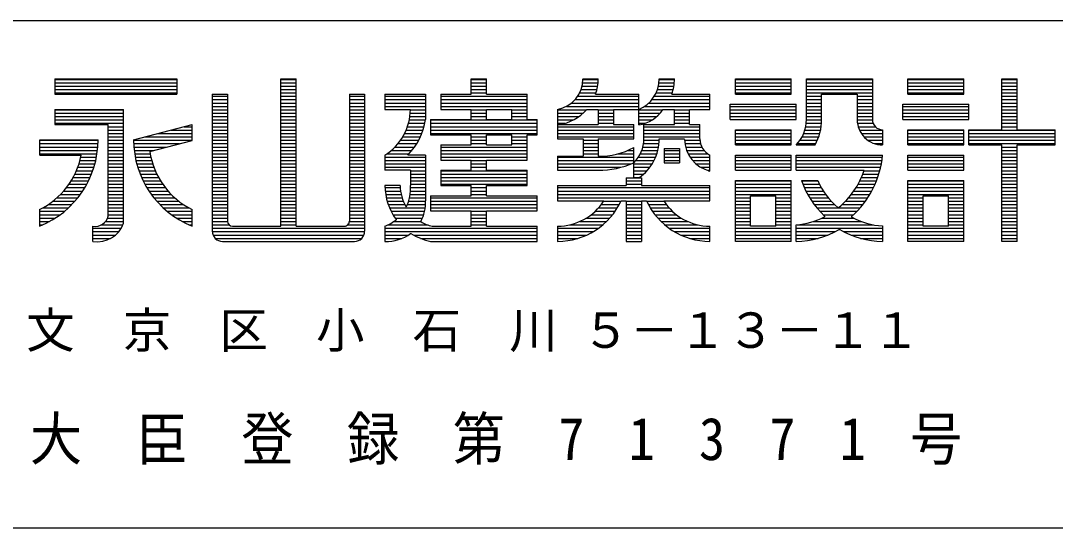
# Model space of a CAD drawing. Units: millimetres at full size, sheet at 1:200. Extents: x -919659 to 1109242, y -84607 to 904409.
# Drawn here: x -63212 to -52515, y 5797 to 11047 of the extents above; entities that cross this region are included whole.
import ezdxf
from ezdxf.enums import TextEntityAlignment as Align

# ---------------------------------------------------------------- set-up
doc = ezdxf.new("R2010")
doc.units = ezdxf.units.MM
doc.header["$LTSCALE"] = 200
doc.layers.add('7-8_', color=7, linetype='Continuous', lineweight=9)
doc.styles.add('ＭＳ ゴシック', font='')
doc.styles.get('ＭＳ ゴシック').set_extended_font_data('MS Gothic')

msp = doc.modelspace()

# ---------------------------------------------------------------- linework, layer by layer
at = {"layer": '7-8_', "color": 5, "lineweight": 5}
for p, q in [((1673.6, 11047.2), (-113726.4, 11047.2)), ((1673.6, 5797.2), (-113726.4, 5797.2))]:
    msp.add_line(p, q, dxfattribs=at)
at = {"layer": '7-8_', "color": 3, "lineweight": 13}
for p, q in [((-62858.2, 10444.6), (-62858.2, 10287.1)), ((-62858.2, 10444.6), (-61598.2, 10444.6)), ((-61598.2, 10444.6), (-61598.2, 10287.1)), ((-60521.9, 8922), (-60521.9, 10444.6)), ((-60521.9, 10444.6), (-60364.4, 10444.6)), ((-60364.4, 8922), (-60364.4, 10444.6)), ((-58553.2, 10444.6), (-58395.7, 10444.6)), ((-58553.2, 10287.1), (-58553.2, 10444.6)), ((-58395.7, 10287.1), (-58395.7, 10444.6)), ((-57398.2, 10444.6), (-57240.7, 10444.6)), ((-56610.7, 10444.6), (-56453.2, 10444.6)), ((-55823.2, 10287.1), (-55823.2, 10444.6)), ((-55823.2, 10444.6), (-55245.7, 10444.6)), ((-55245.7, 10287.1), (-55245.7, 10444.6)), ((-55088.2, 10024.6), (-55088.2, 10444.6)), ((-55088.2, 10444.6), (-54405.7, 10444.6)), ((-54405.7, 10444.6), (-54405.7, 10024.6)), ((-54038.2, 10287.1), (-54038.2, 10444.6)), ((-54038.2, 10444.6), (-53460.7, 10444.6)), ((-53460.7, 10287.1), (-53460.7, 10444.6)), ((-53066.9, 9919.6), (-53066.9, 10444.6)), ((-53066.9, 10444.6), (-52909.4, 10444.6)), ((-52909.4, 9919.6), (-52909.4, 10444.6)), ((-62858.2, 10287.1), (-61598.2, 10287.1)), ((-61230.7, 10287.1), (-61230.7, 8869.6)), ((-61230.7, 10287.1), (-61073.2, 10287.1)), ((-61073.2, 10287.1), (-61073.2, 8974.6)), ((-59813.2, 10287.1), (-59813.2, 8974.6)), ((-59813.2, 10287.1), (-59655.7, 10287.1)), ((-59655.7, 10287.1), (-59655.7, 8869.6)), ((-59445.7, 10287.1), (-59025.7, 10287.1)), ((-59445.7, 10287.1), (-59445.7, 10129.6)), ((-59025.7, 10287.1), (-59025.7, 10024.6)), ((-58868.2, 10287.1), (-58553.2, 10287.1)), ((-58868.2, 10287.1), (-58868.2, 10129.6)), ((-58395.7, 10287.1), (-57975.7, 10287.1)), ((-57975.7, 10024.6), (-57975.7, 10287.1)), ((-57267.4, 10287.1), (-56820.7, 10287.1)), ((-56820.7, 9970.3), (-56820.7, 10287.1)), ((-56479.9, 10287.1), (-56085.7, 10287.1)), ((-56085.7, 10129.6), (-56085.7, 10287.1)), ((-55823.2, 10287.1), (-55245.7, 10287.1)), ((-54930.7, 10024.6), (-54930.7, 10287.1)), ((-54930.7, 10287.1), (-54563.2, 10287.1)), ((-54563.2, 10287.1), (-54563.2, 10024.6)), ((-54038.2, 10287.1), (-53460.7, 10287.1)), ((-55875.7, 10182.1), (-55193.2, 10182.1)), ((-55875.7, 10024.6), (-55875.7, 10182.1)), ((-55193.2, 10024.6), (-55193.2, 10182.1)), ((-54090.7, 10182.1), (-53408.2, 10182.1)), ((-54090.7, 10024.6), (-54090.7, 10182.1)), ((-53408.2, 10024.6), (-53408.2, 10182.1)), ((-62858.2, 10129.6), (-62149.4, 10129.6)), ((-62858.2, 10129.6), (-62858.2, 9972.1)), ((-62149.4, 8952.7), (-62149.4, 10129.6)), ((-59445.7, 10129.6), (-59183.2, 10129.6)), ((-58868.2, 10129.6), (-58553.2, 10129.6)), ((-58553.2, 10024.6), (-58553.2, 10129.6)), ((-58395.7, 10129.6), (-58133.2, 10129.6)), ((-58395.7, 10024.6), (-58395.7, 10129.6)), ((-58133.2, 10024.6), (-58133.2, 10129.6)), ((-57660.7, 10129.6), (-57660.7, 9825.1)), ((-57359.2, 10129.6), (-57240.7, 10129.6)), ((-57240.7, 10129.6), (-57240.7, 9972.1)), ((-57083.1, 10129.6), (-56820.7, 10129.6)), ((-57083.1, 10129.6), (-57083.1, 9972.1)), ((-56571.8, 10129.6), (-56453.2, 10129.6)), ((-56453.2, 9972.1), (-56453.2, 10129.6)), ((-56295.7, 10129.6), (-56085.7, 10129.6)), ((-56295.7, 9972.1), (-56295.7, 10129.6)), ((-62858.2, 9972.1), (-62307, 9972.1)), ((-62307, 9026.5), (-62307, 9972.1)), ((-62044.5, 9814.6), (-61440.7, 9972.1)), ((-61440.7, 9809.3), (-61440.7, 9972.1)), ((-58973.2, 10024.6), (-58553.2, 10024.6)), ((-58973.2, 10024.6), (-58973.2, 9867.1)), ((-58395.7, 10024.6), (-58133.2, 10024.6)), ((-57975.7, 10024.6), (-57870.7, 10024.6)), ((-57870.7, 9867.1), (-57870.7, 10024.6)), ((-57660.7, 9972.1), (-57240.7, 9972.1)), ((-57083.1, 9972.1), (-56873.2, 9972.1)), ((-56873.2, 9825.1), (-56873.2, 9972.1)), ((-56820.7, 9972.1), (-56810.1, 9972.1)), ((-56768.2, 9825.1), (-56768.2, 9972.1)), ((-56768.2, 9972.1), (-56453.2, 9972.1)), ((-56295.7, 9972.1), (-56190.7, 9972.1)), ((-56190.7, 9825.1), (-56190.7, 9972.1)), ((-55875.7, 10024.6), (-55193.2, 10024.6)), ((-54090.7, 10024.6), (-53408.2, 10024.6)), ((-58973.2, 9867.1), (-58553.2, 9867.1)), ((-58553.2, 9762.1), (-58553.2, 9867.1)), ((-58395.7, 9867.1), (-58133.2, 9867.1)), ((-58395.7, 9762.1), (-58395.7, 9867.1)), ((-58133.2, 9762.1), (-58133.2, 9867.1)), ((-57975.7, 9867.1), (-57870.7, 9867.1)), ((-57975.7, 9604.6), (-57975.7, 9867.1)), ((-55823.2, 9762.1), (-55823.2, 9919.6)), ((-55823.2, 9919.6), (-55245.7, 9919.6)), ((-55245.7, 9762.1), (-55245.7, 9919.6)), ((-54300.7, 9919.6), (-54300.7, 9762.1)), ((-54038.2, 9919.6), (-53460.7, 9919.6)), ((-54038.2, 9762.1), (-54038.2, 9919.6)), ((-53460.7, 9762.1), (-53460.7, 9919.6)), ((-53408.2, 9762.1), (-53408.2, 9919.6)), ((-53408.2, 9919.6), (-53066.9, 9919.6)), ((-52909.4, 9919.6), (-52515.7, 9919.6)), ((-52515.7, 9762.1), (-52515.7, 9919.6)), ((-63015.7, 9814.6), (-62412, 9814.6)), ((-63015.7, 9657.1), (-63015.7, 9814.6)), ((-61878, 9695.2), (-61440.7, 9809.3)), ((-58868.2, 9762.1), (-58553.2, 9762.1)), ((-58868.2, 9762.1), (-58868.2, 9604.6)), ((-58395.7, 9762.1), (-58133.2, 9762.1)), ((-57660.7, 9825.1), (-57398.2, 9825.1)), ((-57398.2, 9825.1), (-57398.2, 9646.6)), ((-57240.7, 9825.1), (-57240.7, 9646.6)), ((-57240.7, 9825.1), (-56873.2, 9825.1)), ((-56873.2, 9420.8), (-56873.2, 9735.8)), ((-56610.7, 9825.1), (-56348.1, 9825.1)), ((-55823.2, 9762.1), (-55245.7, 9762.1)), ((-55193.2, 9762.1), (-54999.1, 9762.1)), ((-54038.2, 9762.1), (-53460.7, 9762.1)), ((-53408.2, 9762.1), (-53066.9, 9762.1)), ((-53066.9, 8764.6), (-53066.9, 9762.1)), ((-52909.4, 8764.6), (-52909.4, 9762.1)), ((-52909.4, 9762.1), (-52515.7, 9762.1)), ((-63015.7, 9657.1), (-62585, 9657.1)), ((-59445.7, 9657.1), (-59445.7, 9499.6)), ((-59025.7, 9657.1), (-59208.6, 9657.1)), ((-59025.7, 9657.1), (-59025.7, 9184.6)), ((-57660.7, 9646.6), (-57398.2, 9646.6)), ((-57660.7, 9646.6), (-57660.7, 9499.6)), ((-56558.2, 9725.3), (-56558.2, 9578.3)), ((-56558.2, 9725.3), (-56400.7, 9725.3)), ((-56400.7, 9725.3), (-56400.7, 9578.3)), ((-56085.7, 9491.7), (-56085.7, 9657.1)), ((-55823.2, 9499.6), (-55823.2, 9657.1)), ((-55823.2, 9657.1), (-55245.7, 9657.1)), ((-55245.7, 9499.6), (-55245.7, 9657.1)), ((-55193.2, 9657.1), (-54300.7, 9657.1)), ((-55193.2, 9499.6), (-55193.2, 9657.1)), ((-54038.2, 9657.1), (-53460.7, 9657.1)), ((-54038.2, 9499.6), (-54038.2, 9657.1)), ((-53460.7, 9499.6), (-53460.7, 9657.1)), ((-58868.2, 9604.6), (-58553.2, 9604.6)), ((-58553.2, 9499.6), (-58553.2, 9604.6)), ((-58395.7, 9604.6), (-57975.7, 9604.6)), ((-58395.7, 9499.6), (-58395.7, 9604.6)), ((-56558.2, 9578.3), (-56400.7, 9578.3)), ((-59183.2, 9499.6), (-59445.7, 9499.6)), ((-59183.2, 9499.6), (-59183.2, 9342.1)), ((-58868.2, 9499.6), (-58553.2, 9499.6)), ((-58868.2, 9499.6), (-58868.2, 9342.1)), ((-58395.7, 9499.6), (-57975.7, 9499.6)), ((-57975.7, 9342.1), (-57975.7, 9499.6)), ((-57660.7, 9499.6), (-57240.7, 9499.6)), ((-56951.9, 9420.8), (-56951.9, 9342.1)), ((-56951.9, 9420.8), (-56794.4, 9420.8)), ((-56794.4, 9420.8), (-56794.4, 9342.1)), ((-56112, 9499.6), (-56085.7, 9499.6)), ((-55823.2, 9499.6), (-55245.7, 9499.6)), ((-55193.2, 9499.6), (-54492.8, 9499.6)), ((-54038.2, 9499.6), (-53460.7, 9499.6)), ((-59288.2, 9342.1), (-59445.7, 9342.1)), ((-58868.2, 9342.1), (-58553.2, 9342.1)), ((-58553.2, 9237.1), (-58553.2, 9342.1)), ((-58395.7, 9237.1), (-58395.7, 9342.1)), ((-58395.7, 9342.1), (-57975.7, 9342.1)), ((-57660.7, 9342.1), (-56951.9, 9342.1)), ((-56794.4, 9342.1), (-56085.7, 9342.1)), ((-56085.7, 9184.6), (-56085.7, 9342.1)), ((-55823.2, 8764.6), (-55823.2, 9394.6)), ((-55823.2, 9394.6), (-55245.7, 9394.6)), ((-55245.7, 8764.6), (-55245.7, 9394.6)), ((-55140.3, 9394.6), (-54970.9, 9394.6)), ((-54038.2, 9394.6), (-53460.7, 9394.6)), ((-54038.2, 8764.6), (-54038.2, 9394.6)), ((-53460.7, 8764.6), (-53460.7, 9394.6)), ((-58973.2, 9237.1), (-58553.2, 9237.1)), ((-58973.2, 9237.1), (-58973.2, 9079.6)), ((-58395.7, 9237.1), (-57870.7, 9237.1)), ((-57870.7, 9079.6), (-57870.7, 9237.1)), ((-55665.7, 8922), (-55665.7, 9237.1)), ((-55665.7, 9237.1), (-55403.2, 9237.1)), ((-55403.2, 8922), (-55403.2, 9237.1)), ((-53880.7, 8922), (-53880.7, 9237.1)), ((-53880.7, 9237.1), (-53618.2, 9237.1)), ((-53618.2, 8922), (-53618.2, 9237.1)), ((-63015.7, 8922), (-63015.7, 9094.5)), ((-61440.7, 8922), (-61440.7, 9094.5)), ((-56794.4, 9184.6), (-56742.6, 9184.6)), ((-56794.4, 9184.6), (-56794.4, 8764.6)), ((-56563.5, 9184.6), (-56085.7, 9184.6)), ((-54763.4, 9113.4), (-54756.8, 9113.4)), ((-59330.1, 8991.6), (-59330.1, 8989.1)), ((-58973.2, 9079.6), (-58553.2, 9079.6)), ((-58553.2, 8922), (-58553.2, 9079.6)), ((-58395.7, 9079.6), (-57870.7, 9079.6)), ((-58395.7, 8922), (-58395.7, 9079.6)), ((-54901.3, 9025.9), (-54901.3, 9019.6)), ((-54623.1, 9020.4), (-54623.1, 9016.8)), ((-62464.5, 8764.6), (-62464.5, 8922)), ((-61020.7, 8922), (-60521.9, 8922)), ((-60364.4, 8922), (-59865.7, 8922)), ((-59445.7, 8922.3), (-59445.7, 8764.6)), ((-59075.4, 8971.4), (-59075.4, 8970)), ((-58956.2, 8922), (-58553.2, 8922)), ((-58395.7, 8922), (-57870.7, 8922)), ((-57870.7, 8764.6), (-57870.7, 8922)), ((-57660.7, 8922), (-57660.7, 8764.6)), ((-56085.7, 8764.6), (-56085.7, 8922)), ((-55403.2, 8922), (-55665.7, 8922)), ((-55193.2, 8764.6), (-55193.2, 8934.4)), ((-54749.8, 8889.2), (-54744.1, 8889.2)), ((-54300.7, 8923.8), (-54300.7, 8764.6)), ((-53618.2, 8922), (-53880.7, 8922)), ((-59181.8, 8847.6), (-59176.8, 8847.6)), ((-61125.7, 8764.6), (-59760.7, 8764.6)), ((-59445.7, 8764.6), (-59408, 8764.6)), ((-58973.2, 8764.6), (-57870.7, 8764.6)), ((-56951.9, 8764.6), (-56794.4, 8764.6)), ((-55245.7, 8764.6), (-55823.2, 8764.6)), ((-53460.7, 8764.6), (-54038.2, 8764.6)), ((-52909.4, 8764.6), (-53066.9, 8764.6))]:
    msp.add_line(p, q, dxfattribs=at)
at = {"layer": '7-8_'}
for p, q in [((-62858.2, 10440.5), (-61598.2, 10440.5)), ((-62858.2, 10405.5), (-61598.2, 10405.5)), ((-60521.9, 10440.6), (-60364.4, 10440.6)), ((-60521.9, 10405.5), (-60364.4, 10405.5)), ((-58553.2, 10440.6), (-58395.7, 10440.6)), ((-58553.2, 10405.5), (-58395.7, 10405.5)), ((-57400.6, 10405.5), (-57242.3, 10405.5)), ((-57398.2, 10440.5), (-57240.7, 10440.5)), ((-56612.8, 10405.5), (-56454.8, 10405.5)), ((-56610.7, 10440.5), (-56453.2, 10440.5)), ((-55823.2, 10440.5), (-55245.7, 10440.5)), ((-55823.2, 10405.5), (-55245.7, 10405.5)), ((-55088.2, 10440.5), (-54405.7, 10440.5)), ((-55088.2, 10405.5), (-54405.7, 10405.5)), ((-54038.2, 10440.5), (-53460.7, 10440.5)), ((-54038.2, 10405.5), (-53460.7, 10405.5)), ((-53066.9, 10440.6), (-52909.4, 10440.6)), ((-53066.9, 10405.5), (-52909.4, 10405.5)), ((-62858.2, 10370.6), (-61598.2, 10370.6)), ((-62858.2, 10335.6), (-61598.2, 10335.6)), ((-62858.2, 10300.5), (-61598.2, 10300.5)), ((-60521.9, 10370.6), (-60364.4, 10370.6)), ((-60521.9, 10335.6), (-60364.4, 10335.6)), ((-60521.9, 10300.5), (-60364.4, 10300.5)), ((-58553.2, 10370.6), (-58395.7, 10370.6)), ((-58553.2, 10335.6), (-58395.7, 10335.6)), ((-58553.2, 10300.5), (-58395.7, 10300.5)), ((-57432.4, 10300.5), (-57262.9, 10300.5)), ((-57417.3, 10335.6), (-57253.3, 10335.6)), ((-57406.9, 10370.6), (-57246.5, 10370.6)), ((-56642.2, 10300.5), (-56475.4, 10300.5)), ((-56628.2, 10335.6), (-56465.8, 10335.6)), ((-56618.6, 10370.6), (-56459, 10370.6)), ((-55823.2, 10370.6), (-55245.7, 10370.6)), ((-55823.2, 10335.6), (-55245.7, 10335.6)), ((-55823.2, 10300.5), (-55245.7, 10300.5)), ((-55088.2, 10370.6), (-54405.7, 10370.6)), ((-55088.2, 10335.6), (-54405.7, 10335.6)), ((-55088.2, 10300.5), (-54405.7, 10300.5)), ((-54038.2, 10370.6), (-53460.7, 10370.6)), ((-54038.2, 10335.6), (-53460.7, 10335.6)), ((-54038.2, 10300.5), (-53460.7, 10300.5)), ((-53066.9, 10370.6), (-52909.4, 10370.6)), ((-53066.9, 10335.6), (-52909.4, 10335.6)), ((-53066.9, 10300.5), (-52909.4, 10300.5)), ((-61230.7, 10265.6), (-61073.2, 10265.6)), ((-61230.7, 10230.6), (-61073.2, 10230.6)), ((-61230.7, 10195.6), (-61073.2, 10195.6)), ((-60521.9, 10265.6), (-60364.4, 10265.6)), ((-60521.9, 10230.6), (-60364.4, 10230.6)), ((-60521.9, 10195.6), (-60364.4, 10195.6)), ((-59813.2, 10265.6), (-59655.7, 10265.6)), ((-59813.2, 10230.6), (-59655.7, 10230.6)), ((-59813.2, 10195.6), (-59655.7, 10195.6)), ((-59445.7, 10265.6), (-59025.7, 10265.6)), ((-59445.7, 10230.6), (-59025.7, 10230.6)), ((-59445.7, 10195.6), (-59025.7, 10195.6)), ((-58868.2, 10265.6), (-57975.7, 10265.6)), ((-58868.2, 10230.6), (-57975.7, 10230.6)), ((-58868.2, 10195.6), (-57975.7, 10195.6)), ((-57517.1, 10195.5), (-56820.7, 10195.5)), ((-57480.2, 10230.6), (-56820.7, 10230.6)), ((-57452.9, 10265.6), (-56820.7, 10265.6)), ((-56718.1, 10195.5), (-56085.7, 10195.5)), ((-56685.6, 10230.6), (-56085.7, 10230.6)), ((-56661, 10265.6), (-56085.7, 10265.6)), ((-55088.2, 10265.6), (-54930.7, 10265.6)), ((-55088.2, 10230.6), (-54930.7, 10230.6)), ((-55088.2, 10195.5), (-54930.7, 10195.5)), ((-54563.2, 10265.6), (-54405.7, 10265.6)), ((-54563.2, 10230.6), (-54405.7, 10230.6)), ((-54563.2, 10195.5), (-54405.7, 10195.5)), ((-53066.9, 10265.6), (-52909.4, 10265.6)), ((-53066.9, 10230.6), (-52909.4, 10230.6)), ((-53066.9, 10195.6), (-52909.4, 10195.6)), ((-62858.2, 10125.5), (-62149.4, 10125.5)), ((-62858.2, 10090.6), (-62149.4, 10090.6)), ((-62858.2, 10055.6), (-62149.4, 10055.6)), ((-61230.7, 10160.5), (-61073.2, 10160.5)), ((-61230.7, 10125.5), (-61073.2, 10125.5)), ((-61230.7, 10090.6), (-61073.2, 10090.6)), ((-61230.7, 10055.6), (-61073.2, 10055.6)), ((-60521.9, 10160.5), (-60364.4, 10160.5)), ((-60521.9, 10125.5), (-60364.4, 10125.5)), ((-60521.9, 10090.6), (-60364.4, 10090.6)), ((-60521.9, 10055.6), (-60364.4, 10055.6)), ((-59813.2, 10160.5), (-59655.7, 10160.5)), ((-59813.2, 10125.5), (-59655.7, 10125.5)), ((-59813.2, 10090.6), (-59655.7, 10090.6)), ((-59813.2, 10055.6), (-59655.7, 10055.6)), ((-59445.7, 10160.5), (-59025.7, 10160.5)), ((-59188.2, 10055.6), (-59025.7, 10055.6)), ((-59184.6, 10090.6), (-59025.7, 10090.6)), ((-59183.2, 10125.5), (-59025.7, 10125.5)), ((-58868.2, 10160.5), (-57975.7, 10160.5)), ((-58553.2, 10125.5), (-58395.7, 10125.5)), ((-58553.2, 10090.6), (-58395.7, 10090.6)), ((-58553.2, 10055.6), (-58395.7, 10055.6)), ((-58133.2, 10125.5), (-57975.7, 10125.5)), ((-58133.2, 10090.6), (-57975.7, 10090.6)), ((-58133.2, 10055.6), (-57975.7, 10055.6)), ((-57660.7, 10125.5), (-57362.8, 10125.5)), ((-57660.7, 10090.6), (-57397.6, 10090.6)), ((-57660.7, 10055.6), (-57441.1, 10055.6)), ((-57570.5, 10160.5), (-56820.7, 10160.5)), ((-57240.7, 10125.5), (-57083.1, 10125.5)), ((-57240.7, 10090.6), (-57083.1, 10090.6)), ((-57240.7, 10055.6), (-57083.1, 10055.6)), ((-56820.7, 10125.5), (-56574.4, 10125.5)), ((-56820.7, 10090.6), (-56601.4, 10090.6)), ((-56820.7, 10055.6), (-56636.4, 10055.6)), ((-56762.4, 10160.5), (-56085.7, 10160.5)), ((-56453.2, 10125.5), (-56295.7, 10125.5)), ((-56453.2, 10090.6), (-56295.7, 10090.6)), ((-56453.2, 10055.6), (-56295.7, 10055.6)), ((-55875.7, 10160.5), (-55193.2, 10160.5)), ((-55875.7, 10125.5), (-55193.2, 10125.5)), ((-55875.7, 10090.6), (-55193.2, 10090.6)), ((-55875.7, 10055.6), (-55193.2, 10055.6)), ((-55088.2, 10160.5), (-54930.7, 10160.5)), ((-55088.2, 10125.5), (-54930.7, 10125.5)), ((-55088.2, 10090.6), (-54930.7, 10090.6)), ((-55088.2, 10055.6), (-54930.7, 10055.6)), ((-54563.2, 10160.5), (-54405.7, 10160.5)), ((-54563.2, 10125.5), (-54405.7, 10125.5)), ((-54563.2, 10090.6), (-54405.7, 10090.6)), ((-54563.2, 10055.6), (-54405.7, 10055.6)), ((-54090.7, 10160.5), (-53408.2, 10160.5)), ((-54090.7, 10125.5), (-53408.2, 10125.5)), ((-54090.7, 10090.6), (-53408.2, 10090.6)), ((-54090.7, 10055.6), (-53408.2, 10055.6)), ((-53066.9, 10160.5), (-52909.4, 10160.5)), ((-53066.9, 10125.5), (-52909.4, 10125.5)), ((-53066.9, 10090.6), (-52909.4, 10090.6)), ((-53066.9, 10055.6), (-52909.4, 10055.6)), ((-62858.2, 10020.6), (-62149.4, 10020.6)), ((-62858.2, 9985.6), (-62149.4, 9985.6)), ((-62307, 9950.6), (-62149.4, 9950.6)), ((-61523.1, 9950.6), (-61440.7, 9950.6)), ((-61230.7, 10020.6), (-61073.2, 10020.6)), ((-61230.7, 9985.6), (-61073.2, 9985.6)), ((-61230.7, 9950.6), (-61073.2, 9950.6)), ((-60521.9, 10020.6), (-60364.4, 10020.6)), ((-60521.9, 9985.6), (-60364.4, 9985.6)), ((-60521.9, 9950.6), (-60364.4, 9950.6)), ((-59813.2, 10020.6), (-59655.7, 10020.6)), ((-59813.2, 9985.6), (-59655.7, 9985.6)), ((-59813.2, 9950.6), (-59655.7, 9950.6)), ((-59212.8, 9950.6), (-59041.4, 9950.6)), ((-59202.1, 9985.6), (-59032.8, 9985.6)), ((-59194, 10020.6), (-59026.3, 10020.6)), ((-58973.2, 10020.6), (-57870.7, 10020.6)), ((-58973.2, 9985.6), (-57870.7, 9985.6)), ((-58973.2, 9950.6), (-57870.7, 9950.6)), ((-57660.7, 10020.6), (-57498.3, 10020.6)), ((-57660.7, 9985.6), (-57585.9, 9985.6)), ((-57660.7, 9950.6), (-56873.2, 9950.6)), ((-57240.7, 10020.6), (-57083.1, 10020.6)), ((-57240.7, 9985.6), (-57083.1, 9985.6)), ((-56820.7, 10020.6), (-56683.9, 10020.6)), ((-56820.7, 9985.6), (-56758.1, 9985.6)), ((-56768.2, 9950.6), (-56190.7, 9950.6)), ((-56453.2, 10020.6), (-56295.7, 10020.6)), ((-56453.2, 9985.6), (-56295.7, 9985.6)), ((-55095.5, 9950.6), (-54935.8, 9950.6)), ((-55090.2, 9985.6), (-54932.1, 9985.6)), ((-55088.2, 10020.6), (-54930.7, 10020.6)), ((-54563.2, 10020.6), (-54405.7, 10020.6)), ((-54560.3, 9985.6), (-54398.2, 9985.6)), ((-54552.6, 9950.6), (-54375.2, 9950.6)), ((-53066.9, 10020.6), (-52909.4, 10020.6)), ((-53066.9, 9985.6), (-52909.4, 9985.6)), ((-53066.9, 9950.6), (-52909.4, 9950.6)), ((-62307, 9915.5), (-62149.4, 9915.5)), ((-62307, 9880.5), (-62149.4, 9880.5)), ((-62307, 9845.6), (-62149.4, 9845.6)), ((-61925.6, 9845.6), (-61440.7, 9845.6)), ((-61791.5, 9880.5), (-61440.7, 9880.5)), ((-61657.3, 9915.5), (-61440.7, 9915.5)), ((-61230.7, 9915.5), (-61073.2, 9915.5)), ((-61230.7, 9880.5), (-61073.2, 9880.5)), ((-61230.7, 9845.6), (-61073.2, 9845.6)), ((-60521.9, 9915.5), (-60364.4, 9915.5)), ((-60521.9, 9880.5), (-60364.4, 9880.5)), ((-60521.9, 9845.6), (-60364.4, 9845.6)), ((-59813.2, 9915.5), (-59655.7, 9915.5)), ((-59813.2, 9880.5), (-59655.7, 9880.5)), ((-59813.2, 9845.6), (-59655.7, 9845.6)), ((-59261.1, 9845.6), (-59079.4, 9845.6)), ((-59242, 9880.5), (-59064.5, 9880.5)), ((-59226, 9915.5), (-59051.9, 9915.5)), ((-58973.2, 9915.5), (-57870.7, 9915.5)), ((-58973.2, 9880.5), (-57870.7, 9880.5)), ((-58553.2, 9845.6), (-58395.7, 9845.6)), ((-58133.2, 9845.6), (-57975.7, 9845.6)), ((-57660.7, 9915.5), (-56873.2, 9915.5)), ((-57660.7, 9880.5), (-56873.2, 9880.5)), ((-57660.7, 9845.6), (-56873.2, 9845.6)), ((-56768.2, 9915.5), (-56190.7, 9915.5)), ((-56768.2, 9880.5), (-56190.7, 9880.5)), ((-56768.2, 9845.6), (-56190.7, 9845.6)), ((-55823.2, 9915.5), (-55245.7, 9915.5)), ((-55823.2, 9880.5), (-55245.7, 9880.5)), ((-55823.2, 9845.6), (-55245.7, 9845.6)), ((-55132.9, 9845.6), (-54961.3, 9845.6)), ((-55116.5, 9880.5), (-54950.3, 9880.5)), ((-55104.1, 9915.5), (-54941.8, 9915.5)), ((-54539.5, 9915.5), (-54300.7, 9915.5)), ((-54520.2, 9880.5), (-54300.7, 9880.5)), ((-54492.7, 9845.6), (-54300.7, 9845.6)), ((-54038.2, 9915.5), (-53460.7, 9915.5)), ((-54038.2, 9880.5), (-53460.7, 9880.5)), ((-54038.2, 9845.6), (-53460.7, 9845.6)), ((-53408.2, 9915.5), (-52515.7, 9915.5)), ((-53408.2, 9880.5), (-52515.7, 9880.5)), ((-53408.2, 9845.6), (-52515.7, 9845.6)), ((-63015.7, 9810.6), (-62412, 9810.6)), ((-63015.7, 9775.6), (-62412.7, 9775.6)), ((-63015.7, 9740.6), (-62414.8, 9740.6)), ((-62307, 9810.6), (-62149.4, 9810.6)), ((-62307, 9775.6), (-62149.4, 9775.6)), ((-62307, 9740.6), (-62149.4, 9740.6)), ((-62044.4, 9810.6), (-61440.7, 9810.6)), ((-62043.6, 9775.6), (-61570, 9775.6)), ((-62041.6, 9740.6), (-61704.2, 9740.6)), ((-61230.7, 9810.6), (-61073.2, 9810.6)), ((-61230.7, 9775.6), (-61073.2, 9775.6)), ((-61230.7, 9740.6), (-61073.2, 9740.6)), ((-60521.9, 9810.6), (-60364.4, 9810.6)), ((-60521.9, 9775.6), (-60364.4, 9775.6)), ((-60521.9, 9740.6), (-60364.4, 9740.6)), ((-59813.2, 9810.6), (-59655.7, 9810.6)), ((-59813.2, 9775.6), (-59655.7, 9775.6)), ((-59813.2, 9740.6), (-59655.7, 9740.6)), ((-59341.7, 9740.6), (-59139.6, 9740.6)), ((-59310.3, 9775.6), (-59116.7, 9775.6)), ((-59283.7, 9810.6), (-59096.7, 9810.6)), ((-58868.2, 9740.6), (-57975.7, 9740.6)), ((-58553.2, 9810.6), (-58395.7, 9810.6)), ((-58553.2, 9775.6), (-58395.7, 9775.6)), ((-58133.2, 9810.6), (-57975.7, 9810.6)), ((-58133.2, 9775.6), (-57975.7, 9775.6)), ((-57398.2, 9810.6), (-57240.7, 9810.6)), ((-57398.2, 9775.6), (-57240.7, 9775.6)), ((-57398.2, 9740.6), (-57240.7, 9740.6)), ((-56778.7, 9740.6), (-56617.9, 9740.6)), ((-56771.7, 9775.6), (-56613.1, 9775.6)), ((-56768.5, 9810.6), (-56610.9, 9810.6)), ((-56347.7, 9810.6), (-56189.8, 9810.6)), ((-56344, 9775.6), (-56182.9, 9775.6)), ((-56336.6, 9740.6), (-56168.9, 9740.6)), ((-55823.2, 9810.6), (-55245.7, 9810.6)), ((-55823.2, 9775.5), (-55245.7, 9775.5)), ((-55180.9, 9775.6), (-54991.8, 9775.6)), ((-55154.1, 9810.6), (-54975.1, 9810.6)), ((-54452.7, 9810.6), (-54300.7, 9810.6)), ((-54383.8, 9775.6), (-54300.7, 9775.6)), ((-54038.2, 9810.6), (-53460.7, 9810.6)), ((-54038.2, 9775.5), (-53460.7, 9775.5)), ((-53408.2, 9810.6), (-52515.7, 9810.6)), ((-53408.2, 9775.6), (-52515.7, 9775.6)), ((-53066.9, 9740.6), (-52909.4, 9740.6)), ((-63015.7, 9705.6), (-62418.1, 9705.6)), ((-63015.7, 9670.6), (-62422.8, 9670.6)), ((-62589.6, 9635.5), (-62428.7, 9635.5)), ((-62307, 9705.6), (-62149.4, 9705.6)), ((-62307, 9670.6), (-62149.4, 9670.6)), ((-62307, 9635.5), (-62149.4, 9635.5)), ((-62038.2, 9705.6), (-61838.3, 9705.6)), ((-62033.6, 9670.6), (-61873.9, 9670.6)), ((-62027.6, 9635.5), (-61866.8, 9635.5)), ((-61230.7, 9705.6), (-61073.2, 9705.6)), ((-61230.7, 9670.6), (-61073.2, 9670.6)), ((-61230.7, 9635.5), (-61073.2, 9635.5)), ((-60521.9, 9705.6), (-60364.4, 9705.6)), ((-60521.9, 9670.6), (-60364.4, 9670.6)), ((-60521.9, 9635.5), (-60364.4, 9635.5)), ((-59813.2, 9705.6), (-59655.7, 9705.6)), ((-59813.2, 9670.6), (-59655.7, 9670.6)), ((-59813.2, 9635.5), (-59655.7, 9635.5)), ((-59445.7, 9635.5), (-59025.7, 9635.5)), ((-59425, 9670.6), (-59195.9, 9670.6)), ((-59379.3, 9705.6), (-59165.9, 9705.6)), ((-58868.2, 9705.6), (-57975.7, 9705.6)), ((-58868.2, 9670.6), (-57975.7, 9670.6)), ((-58868.2, 9635.5), (-57975.7, 9635.5)), ((-57660.7, 9635.5), (-56873.2, 9635.5)), ((-57398.2, 9705.5), (-57240.7, 9705.5)), ((-57398.2, 9670.5), (-57240.7, 9670.5)), ((-57037.1, 9670.5), (-56873.2, 9670.5)), ((-56935.4, 9705.5), (-56873.2, 9705.5)), ((-56825.3, 9635.5), (-56648.2, 9635.5)), ((-56804.9, 9670.5), (-56635.2, 9670.5)), ((-56789.6, 9705.5), (-56625.2, 9705.5)), ((-56558.2, 9705.5), (-56400.7, 9705.5)), ((-56558.2, 9670.5), (-56400.7, 9670.5)), ((-56558.2, 9635.5), (-56400.7, 9635.5)), ((-56325.3, 9705.5), (-56145.7, 9705.5)), ((-56309.7, 9670.5), (-56107.8, 9670.5)), ((-56289.1, 9635.5), (-56085.7, 9635.5)), ((-55823.2, 9635.5), (-55245.7, 9635.5)), ((-55193.2, 9635.5), (-54303, 9635.5)), ((-54038.2, 9635.5), (-53460.7, 9635.5)), ((-53066.9, 9705.6), (-52909.4, 9705.6)), ((-53066.9, 9670.6), (-52909.4, 9670.6)), ((-53066.9, 9635.5), (-52909.4, 9635.5)), ((-62621.3, 9530.6), (-62454.9, 9530.6)), ((-62609, 9565.6), (-62444.7, 9565.6)), ((-62598.4, 9600.5), (-62436.1, 9600.5)), ((-62307, 9600.5), (-62149.4, 9600.5)), ((-62307, 9565.6), (-62149.4, 9565.6)), ((-62307, 9530.6), (-62149.4, 9530.6)), ((-62020.3, 9600.5), (-61857.9, 9600.5)), ((-62011.6, 9565.6), (-61847.4, 9565.6)), ((-62001.5, 9530.6), (-61835.1, 9530.6)), ((-61230.7, 9600.5), (-61073.2, 9600.5)), ((-61230.7, 9565.6), (-61073.2, 9565.6)), ((-61230.7, 9530.6), (-61073.2, 9530.6)), ((-60521.9, 9600.5), (-60364.4, 9600.5)), ((-60521.9, 9565.6), (-60364.4, 9565.6)), ((-60521.9, 9530.6), (-60364.4, 9530.6)), ((-59813.2, 9600.5), (-59655.7, 9600.5)), ((-59813.2, 9565.6), (-59655.7, 9565.6)), ((-59813.2, 9530.6), (-59655.7, 9530.6)), ((-59445.7, 9600.5), (-59025.7, 9600.5)), ((-59445.7, 9565.6), (-59025.7, 9565.6)), ((-59445.7, 9530.6), (-59025.7, 9530.6)), ((-58553.2, 9600.5), (-58395.7, 9600.5)), ((-58553.2, 9565.6), (-58395.7, 9565.6)), ((-58553.2, 9530.6), (-58395.7, 9530.6)), ((-57660.7, 9600.5), (-56873.2, 9600.5)), ((-57660.7, 9565.6), (-56903, 9565.6)), ((-57660.7, 9530.6), (-57006.9, 9530.6)), ((-56873.2, 9565.6), (-56683.9, 9565.6)), ((-56873.2, 9530.6), (-56707.5, 9530.6)), ((-56852, 9600.5), (-56664.3, 9600.5)), ((-56558.2, 9600.5), (-56400.7, 9600.5)), ((-56262.3, 9600.5), (-56085.7, 9600.5)), ((-56227.1, 9565.6), (-56085.7, 9565.6)), ((-56178.7, 9530.6), (-56085.7, 9530.6)), ((-55823.2, 9600.5), (-55245.7, 9600.5)), ((-55823.2, 9565.6), (-55245.7, 9565.6)), ((-55823.2, 9530.6), (-55245.7, 9530.6)), ((-55193.2, 9600.5), (-54307.7, 9600.5)), ((-55193.2, 9565.6), (-54313.7, 9565.6)), ((-55193.2, 9530.6), (-54321.1, 9530.6)), ((-54038.2, 9600.5), (-53460.7, 9600.5)), ((-54038.2, 9565.6), (-53460.7, 9565.6)), ((-54038.2, 9530.6), (-53460.7, 9530.6)), ((-53066.9, 9600.5), (-52909.4, 9600.5)), ((-53066.9, 9565.6), (-52909.4, 9565.6)), ((-53066.9, 9530.6), (-52909.4, 9530.6)), ((-62669.8, 9425.5), (-62494.2, 9425.5)), ((-62651.6, 9460.5), (-62479.5, 9460.5)), ((-62635.5, 9495.6), (-62466.4, 9495.6)), ((-62307, 9495.6), (-62149.4, 9495.6)), ((-62307, 9460.5), (-62149.4, 9460.5)), ((-62307, 9425.5), (-62149.4, 9425.5)), ((-61990, 9495.6), (-61820.9, 9495.6)), ((-61976.9, 9460.5), (-61804.8, 9460.5)), ((-61962.2, 9425.5), (-61786.6, 9425.5)), ((-61230.7, 9495.6), (-61073.2, 9495.6)), ((-61230.7, 9460.5), (-61073.2, 9460.5)), ((-61230.7, 9425.5), (-61073.2, 9425.5)), ((-60521.9, 9495.6), (-60364.4, 9495.6)), ((-60521.9, 9460.5), (-60364.4, 9460.5)), ((-60521.9, 9425.5), (-60364.4, 9425.5)), ((-59813.2, 9495.6), (-59655.7, 9495.6)), ((-59813.2, 9460.5), (-59655.7, 9460.5)), ((-59813.2, 9425.5), (-59655.7, 9425.5)), ((-59183.2, 9495.6), (-59025.7, 9495.6)), ((-59183.2, 9460.6), (-59025.7, 9460.6)), ((-59183.2, 9425.6), (-59025.7, 9425.6)), ((-58868.2, 9495.6), (-57975.7, 9495.6)), ((-58868.2, 9460.6), (-57975.7, 9460.6)), ((-58868.2, 9425.6), (-57975.7, 9425.6)), ((-56873.2, 9495.5), (-56735.9, 9495.5)), ((-56873.2, 9460.5), (-56770.3, 9460.5)), ((-56873.2, 9425.5), (-56812.8, 9425.5)), ((-56099.6, 9495.5), (-56085.7, 9495.5)), ((-54520.5, 9425.5), (-54351.6, 9425.5)), ((-54506.4, 9460.5), (-54340, 9460.5)), ((-54494.1, 9495.6), (-54329.9, 9495.6)), ((-53066.9, 9495.6), (-52909.4, 9495.6)), ((-53066.9, 9460.5), (-52909.4, 9460.5)), ((-53066.9, 9425.5), (-52909.4, 9425.5)), ((-62739.1, 9320.6), (-62548.6, 9320.6)), ((-62713.3, 9355.5), (-62528.6, 9355.5)), ((-62690.4, 9390.5), (-62510.5, 9390.5)), ((-62307, 9390.5), (-62149.4, 9390.5)), ((-62307, 9355.5), (-62149.4, 9355.5)), ((-62307, 9320.6), (-62149.4, 9320.6)), ((-61945.9, 9390.5), (-61766.1, 9390.5)), ((-61927.8, 9355.5), (-61743, 9355.5)), ((-61907.8, 9320.6), (-61717.3, 9320.6)), ((-61230.7, 9390.5), (-61073.2, 9390.5)), ((-61230.7, 9355.5), (-61073.2, 9355.5)), ((-61230.7, 9320.6), (-61073.2, 9320.6)), ((-60521.9, 9390.5), (-60364.4, 9390.5)), ((-60521.9, 9355.5), (-60364.4, 9355.5)), ((-60521.9, 9320.6), (-60364.4, 9320.6)), ((-59813.2, 9390.5), (-59655.7, 9390.5)), ((-59813.2, 9355.5), (-59655.7, 9355.5)), ((-59813.2, 9320.6), (-59655.7, 9320.6)), ((-59445.3, 9320.6), (-59287.7, 9320.6)), ((-59183.2, 9390.5), (-59025.7, 9390.5)), ((-59183.2, 9355.5), (-59025.7, 9355.5)), ((-59183.2, 9320.6), (-59025.7, 9320.6)), ((-58868.2, 9390.5), (-57975.7, 9390.5)), ((-58868.2, 9355.5), (-57975.7, 9355.5)), ((-58553.2, 9320.6), (-58395.7, 9320.6)), ((-57660.7, 9320.6), (-56085.7, 9320.6)), ((-56951.9, 9390.5), (-56794.4, 9390.5)), ((-56951.9, 9355.5), (-56794.4, 9355.5)), ((-55823.2, 9390.5), (-55245.7, 9390.5)), ((-55823.2, 9355.5), (-55245.7, 9355.5)), ((-55823.2, 9320.6), (-55245.7, 9320.6)), ((-55138.8, 9390.5), (-54969.2, 9390.5)), ((-55125.4, 9355.5), (-54952.6, 9355.5)), ((-55110.4, 9320.6), (-54933.8, 9320.6)), ((-54575.1, 9320.6), (-54395.5, 9320.6)), ((-54554.7, 9355.5), (-54379.2, 9355.5)), ((-54536.6, 9390.5), (-54364.6, 9390.5)), ((-54038.2, 9390.5), (-53460.7, 9390.5)), ((-54038.2, 9355.5), (-53460.7, 9355.5)), ((-54038.2, 9320.6), (-53460.7, 9320.6)), ((-53066.9, 9390.5), (-52909.4, 9390.5)), ((-53066.9, 9355.5), (-52909.4, 9355.5)), ((-53066.9, 9320.6), (-52909.4, 9320.6)), ((-62837.1, 9215.5), (-62621.3, 9215.5)), ((-62800.4, 9250.6), (-62594.7, 9250.6)), ((-62768, 9285.6), (-62570.5, 9285.6)), ((-62307, 9285.6), (-62149.4, 9285.6)), ((-62307, 9250.6), (-62149.4, 9250.6)), ((-62307, 9215.5), (-62149.4, 9215.5)), ((-61885.9, 9285.6), (-61688.4, 9285.6)), ((-61861.7, 9250.6), (-61655.9, 9250.6)), ((-61835, 9215.5), (-61619.2, 9215.5)), ((-61230.7, 9285.6), (-61073.2, 9285.6)), ((-61230.7, 9250.6), (-61073.2, 9250.6)), ((-61230.7, 9215.5), (-61073.2, 9215.5)), ((-60521.9, 9285.6), (-60364.4, 9285.6)), ((-60521.9, 9250.6), (-60364.4, 9250.6)), ((-60521.9, 9215.5), (-60364.4, 9215.5)), ((-59813.2, 9285.6), (-59655.7, 9285.6)), ((-59813.2, 9250.6), (-59655.7, 9250.6)), ((-59813.2, 9215.5), (-59655.7, 9215.5)), ((-59443, 9285.6), (-59284.5, 9285.6)), ((-59438.5, 9250.6), (-59278.4, 9250.6)), ((-59432, 9215.5), (-59269.2, 9215.5)), ((-59191.1, 9215.5), (-59025.7, 9215.5)), ((-59184.9, 9250.6), (-59025.7, 9250.6)), ((-59183.2, 9285.6), (-59025.7, 9285.6)), ((-58973.2, 9215.5), (-57870.7, 9215.5)), ((-58553.2, 9285.6), (-58395.7, 9285.6)), ((-58553.2, 9250.6), (-58395.7, 9250.6)), ((-57660.7, 9285.6), (-56085.7, 9285.6)), ((-57660.7, 9250.6), (-56085.7, 9250.6)), ((-57660.7, 9215.5), (-56085.7, 9215.5)), ((-55823.2, 9285.6), (-55245.7, 9285.6)), ((-55823.2, 9250.6), (-55245.7, 9250.6)), ((-55823.2, 9215.5), (-55665.7, 9215.5)), ((-55403.2, 9215.5), (-55245.7, 9215.5)), ((-55093.7, 9285.6), (-54912.6, 9285.6)), ((-55075.1, 9250.6), (-54888.9, 9250.6)), ((-55054.7, 9215.5), (-54862.3, 9215.5)), ((-54651.7, 9215.5), (-54455.1, 9215.5)), ((-54623.3, 9250.6), (-54433.3, 9250.6)), ((-54597.8, 9285.6), (-54413.5, 9285.6)), ((-54038.2, 9285.6), (-53460.7, 9285.6)), ((-54038.2, 9250.6), (-53460.7, 9250.6)), ((-54038.2, 9215.5), (-53880.7, 9215.5)), ((-53618.2, 9215.5), (-53460.7, 9215.5)), ((-53066.9, 9285.6), (-52909.4, 9285.6)), ((-53066.9, 9250.6), (-52909.4, 9250.6)), ((-53066.9, 9215.5), (-52909.4, 9215.5)), ((-62985.1, 9110.5), (-62718.6, 9110.5)), ((-62927.5, 9145.5), (-62682.8, 9145.5)), ((-62879, 9180.5), (-62650.6, 9180.5)), ((-62307, 9180.5), (-62149.4, 9180.5)), ((-62307, 9145.5), (-62149.4, 9145.5)), ((-62307, 9110.5), (-62149.4, 9110.5)), ((-61805.8, 9180.5), (-61577.4, 9180.5)), ((-61773.5, 9145.5), (-61528.9, 9145.5)), ((-61737.8, 9110.5), (-61471.3, 9110.5)), ((-61230.7, 9180.5), (-61073.2, 9180.5)), ((-61230.7, 9145.5), (-61073.2, 9145.5)), ((-61230.7, 9110.5), (-61073.2, 9110.5)), ((-60521.9, 9180.5), (-60364.4, 9180.5)), ((-60521.9, 9145.5), (-60364.4, 9145.5)), ((-60521.9, 9110.5), (-60364.4, 9110.5)), ((-59813.2, 9180.5), (-59655.7, 9180.5)), ((-59813.2, 9145.5), (-59655.7, 9145.5)), ((-59813.2, 9110.5), (-59655.7, 9110.5)), ((-59423.1, 9180.5), (-59256.8, 9180.5)), ((-59412, 9145.5), (-59240.9, 9145.5)), ((-59398.3, 9110.5), (-59029.1, 9110.5)), ((-59227.1, 9120.7), (-59224.9, 9120.7)), ((-59213.4, 9145.5), (-59025.8, 9145.5)), ((-59200.5, 9180.5), (-59025.5, 9180.5)), ((-58973.2, 9180.5), (-57870.7, 9180.5)), ((-58973.2, 9145.5), (-57870.7, 9145.5)), ((-58973.2, 9110.5), (-57870.7, 9110.5)), ((-57238.9, 9110.5), (-57043.4, 9110.5)), ((-57210, 9145.5), (-57023.3, 9145.5)), ((-57185.4, 9180.5), (-57005.7, 9180.5)), ((-56951.9, 9180.5), (-56794.4, 9180.5)), ((-56951.9, 9145.5), (-56794.4, 9145.5)), ((-56951.9, 9110.5), (-56794.4, 9110.5)), ((-56740.7, 9180.5), (-56561, 9180.5)), ((-56723.1, 9145.5), (-56536.4, 9145.5)), ((-56703, 9110.5), (-56507.5, 9110.5)), ((-55823.2, 9180.5), (-55665.7, 9180.5)), ((-55823.2, 9145.5), (-55665.7, 9145.5)), ((-55823.2, 9110.5), (-55665.7, 9110.5)), ((-55403.2, 9180.5), (-55245.7, 9180.5)), ((-55403.2, 9145.5), (-55245.7, 9145.5)), ((-55403.2, 9110.5), (-55245.7, 9110.5)), ((-55032.1, 9180.5), (-54832.3, 9180.5)), ((-55007.2, 9145.5), (-54798.4, 9145.5)), ((-54979.8, 9110.5), (-54534.3, 9110.5)), ((-54719.5, 9145.5), (-54505.4, 9145.5)), ((-54683.6, 9180.5), (-54479.1, 9180.5)), ((-54038.2, 9180.5), (-53880.7, 9180.5)), ((-54038.2, 9145.5), (-53880.7, 9145.5)), ((-54038.2, 9110.5), (-53880.7, 9110.5)), ((-53618.2, 9180.5), (-53460.7, 9180.5)), ((-53618.2, 9145.5), (-53460.7, 9145.5)), ((-53618.2, 9110.5), (-53460.7, 9110.5)), ((-53066.9, 9180.5), (-52909.4, 9180.5)), ((-53066.9, 9145.5), (-52909.4, 9145.5)), ((-53066.9, 9110.5), (-52909.4, 9110.5)), ((-63015.7, 9075.6), (-62758.3, 9075.6)), ((-63015.7, 9040.6), (-62803, 9040.6)), ((-63015.7, 9005.5), (-62853.8, 9005.5)), ((-62313.7, 9005.5), (-62149.4, 9005.5)), ((-62307, 9075.6), (-62149.4, 9075.6)), ((-62307, 9040.6), (-62149.4, 9040.6)), ((-61698.1, 9075.6), (-61440.7, 9075.6)), ((-61653.4, 9040.6), (-61440.7, 9040.6)), ((-61602.6, 9005.5), (-61440.7, 9005.5)), ((-61230.7, 9075.6), (-61073.2, 9075.6)), ((-61230.7, 9040.6), (-61073.2, 9040.6)), ((-61230.7, 9005.5), (-61073.2, 9005.5)), ((-60521.9, 9075.6), (-60364.4, 9075.6)), ((-60521.9, 9040.6), (-60364.4, 9040.6)), ((-60521.9, 9005.5), (-60364.4, 9005.5)), ((-59813.2, 9075.6), (-59655.7, 9075.6)), ((-59813.2, 9040.6), (-59655.7, 9040.6)), ((-59813.2, 9005.5), (-59655.7, 9005.5)), ((-59382, 9075.6), (-59035.5, 9075.6)), ((-59362.7, 9040.6), (-59045.3, 9040.6)), ((-59340.1, 9005.5), (-59058.6, 9005.5)), ((-58553.2, 9075.6), (-58395.7, 9075.6)), ((-58553.2, 9040.6), (-58395.7, 9040.6)), ((-58553.2, 9005.5), (-58395.7, 9005.5)), ((-57364.7, 9005.5), (-57121.5, 9005.5)), ((-57314.1, 9040.6), (-57092.1, 9040.6)), ((-57273.1, 9075.6), (-57066.2, 9075.6)), ((-56951.9, 9075.6), (-56794.4, 9075.6)), ((-56951.9, 9040.6), (-56794.4, 9040.6)), ((-56951.9, 9005.5), (-56794.4, 9005.5)), ((-56680.2, 9075.6), (-56473.3, 9075.6)), ((-56654.3, 9040.6), (-56432.3, 9040.6)), ((-56624.9, 9005.5), (-56381.6, 9005.5)), ((-55823.2, 9075.6), (-55665.7, 9075.6)), ((-55823.2, 9040.6), (-55665.7, 9040.6)), ((-55823.2, 9005.5), (-55665.7, 9005.5)), ((-55403.2, 9075.6), (-55245.7, 9075.6)), ((-55403.2, 9040.6), (-55245.7, 9040.6)), ((-55403.2, 9005.5), (-55245.7, 9005.5)), ((-54949.6, 9075.6), (-54566.1, 9075.6)), ((-54930.3, 9005.5), (-54601.5, 9005.5)), ((-54916.3, 9040.6), (-54601.2, 9040.6)), ((-54038.2, 9075.6), (-53880.7, 9075.6)), ((-54038.2, 9040.6), (-53880.7, 9040.6)), ((-54038.2, 9005.5), (-53880.7, 9005.5)), ((-53618.2, 9075.6), (-53460.7, 9075.6)), ((-53618.2, 9040.6), (-53460.7, 9040.6)), ((-53618.2, 9005.5), (-53460.7, 9005.5)), ((-53066.9, 9075.6), (-52909.4, 9075.6)), ((-53066.9, 9040.6), (-52909.4, 9040.6)), ((-53066.9, 9005.5), (-52909.4, 9005.5)), ((-63015.7, 8970.5), (-62912.8, 8970.5)), ((-63015.7, 8935.5), (-62983.7, 8935.5)), ((-62464.5, 8900.6), (-62173.7, 8900.6)), ((-62377.7, 8935.5), (-62156, 8935.5)), ((-62334.5, 8970.5), (-62149.4, 8970.5)), ((-61543.5, 8970.5), (-61440.7, 8970.5)), ((-61472.7, 8935.5), (-61440.7, 8935.5)), ((-61230.7, 8970.5), (-61073, 8970.5)), ((-61230.7, 8935.5), (-61055.8, 8935.5)), ((-61230.7, 8900.6), (-59655.7, 8900.6)), ((-60521.9, 8970.5), (-60364.4, 8970.5)), ((-60521.9, 8935.5), (-60364.4, 8935.5)), ((-59830.6, 8935.5), (-59655.7, 8935.5)), ((-59813.4, 8970.5), (-59655.7, 8970.5)), ((-59445.7, 8900.6), (-57870.7, 8900.6)), ((-59414.5, 8935.5), (-59005, 8935.5)), ((-59354.5, 8970.5), (-59075.4, 8970.5)), ((-58553.2, 8970.5), (-58395.7, 8970.5)), ((-58553.2, 8935.5), (-58395.7, 8935.5)), ((-57660.7, 8900.6), (-57238.4, 8900.6)), ((-57537.8, 8935.5), (-57193.5, 8935.5)), ((-57431.4, 8970.5), (-57155, 8970.5)), ((-56951.9, 8970.5), (-56794.4, 8970.5)), ((-56951.9, 8935.5), (-56794.4, 8935.5)), ((-56951.9, 8900.6), (-56794.4, 8900.6)), ((-56591.4, 8970.5), (-56315, 8970.5)), ((-56552.9, 8935.5), (-56208.6, 8935.5)), ((-56508, 8900.6), (-56085.7, 8900.6)), ((-55823.2, 8970.5), (-55665.7, 8970.5)), ((-55823.2, 8935.5), (-55665.7, 8935.5)), ((-55823.2, 8900.6), (-55245.7, 8900.6)), ((-55403.2, 8970.5), (-55245.7, 8970.5)), ((-55403.2, 8935.5), (-55245.7, 8935.5)), ((-55193.2, 8900.6), (-54300.7, 8900.6)), ((-55182.6, 8935.5), (-54393.5, 8935.5)), ((-55019.9, 8970.5), (-54520.5, 8970.5)), ((-54038.2, 8970.5), (-53880.7, 8970.5)), ((-54038.2, 8935.5), (-53880.7, 8935.5)), ((-54038.2, 8900.6), (-53460.7, 8900.6)), ((-53618.2, 8970.5), (-53460.7, 8970.5)), ((-53618.2, 8935.5), (-53460.7, 8935.5)), ((-53066.9, 8970.5), (-52909.4, 8970.5)), ((-53066.9, 8935.5), (-52909.4, 8935.5)), ((-53066.9, 8900.6), (-52909.4, 8900.6)), ((-62464.5, 8865.5), (-62198.3, 8865.5)), ((-62464.5, 8830.6), (-62232.4, 8830.6)), ((-62464.5, 8795.5), (-62283, 8795.5)), ((-61230.6, 8865.5), (-59655.8, 8865.5)), ((-61223.2, 8830.6), (-59663.2, 8830.6)), ((-61200.2, 8795.5), (-59686.2, 8795.5)), ((-59445.7, 8865.5), (-57870.7, 8865.5)), ((-59445.7, 8830.6), (-59205.6, 8830.6)), ((-59445.7, 8795.5), (-59271.1, 8795.5)), ((-59148.9, 8830.6), (-57870.7, 8830.6)), ((-59076.6, 8795.5), (-57870.7, 8795.5)), ((-57660.7, 8865.5), (-57292, 8865.5)), ((-57660.7, 8830.6), (-57358.7, 8830.6)), ((-57660.7, 8795.5), (-57451.2, 8795.5)), ((-56951.9, 8865.5), (-56794.4, 8865.5)), ((-56951.9, 8830.6), (-56794.4, 8830.6)), ((-56951.9, 8795.5), (-56794.4, 8795.5)), ((-56454.4, 8865.5), (-56085.7, 8865.5)), ((-56387.6, 8830.6), (-56085.7, 8830.6)), ((-56295.2, 8795.5), (-56085.7, 8795.5)), ((-55823.2, 8865.5), (-55245.7, 8865.5)), ((-55823.2, 8830.6), (-55245.7, 8830.6)), ((-55823.2, 8795.5), (-55245.7, 8795.5)), ((-55193.2, 8865.5), (-54791.1, 8865.5)), ((-55193.2, 8830.6), (-54864.7, 8830.6)), ((-55193.2, 8795.5), (-54965.8, 8795.5)), ((-54702.8, 8865.5), (-54300.7, 8865.5)), ((-54629.2, 8830.6), (-54300.7, 8830.6)), ((-54528, 8795.5), (-54300.7, 8795.5)), ((-54038.2, 8865.5), (-53460.7, 8865.5)), ((-54038.2, 8830.6), (-53460.7, 8830.6)), ((-54038.2, 8795.5), (-53460.7, 8795.5)), ((-53066.9, 8865.5), (-52909.4, 8865.5)), ((-53066.9, 8830.6), (-52909.4, 8830.6)), ((-53066.9, 8795.5), (-52909.4, 8795.5))]:
    msp.add_line(p, q, dxfattribs=at)
at = {"layer": '7-8_', "color": 3, "lineweight": 13}
for points in [[(-57660.7, 9342.1), (-57660.7, 9184.6), (-57182.8, 9184.6)], [(-57003.8, 9184.6), (-56951.9, 9184.6), (-56951.9, 8764.6)]]:
    msp.add_lwpolyline(points, dxfattribs=at)
for centre, radius, start, end in [((-57718.5, 10444.6), 320.2, 280.38884, 359.99998), ((-57718.5, 10444.6), 477.7, 340.75121, 359.99998), ((-56950, 10443.3), 339.3, 292.40663, 0.21315), ((-56931, 10444.6), 477.7, 340.75121, 359.99998), ((-59739.7, 10129.6), 556.5, 301.89075, 359.99998), ((-57718.5, 10444.6), 477.7, 278.50186, 318.75035), ((-56874.8, 10329.1), 362.9, 278.5787, 326.63454), ((-59691.7, 10126.8), 673.7, 315.79504, 351.26917), ((-55468.8, 10024.6), 380.6, 316.39714, 359.99998), ((-55468.8, 10024.6), 538.1, 330.80356, 359.99997), ((-54300.7, 10024.6), 262.5, 179.99997, 269.99998), ((-54300.7, 10024.6), 105, 179.99997, 269.99997), ((-63373.5, 9814.6), 961.5, 291.84558, 359.99998), ((-61082.9, 9814.6), 961.5, 179.99998, 248.15437), ((-57223.6, 10377.7), 731.3, 268.66603, 298.63475), ((-57109.6, 9824.6), 341.4, 313.82301, 0.07433), ((-57105.4, 9824.4), 494.7, 305.31711, 0.06989), ((-55999, 9830.1), 349.3, 181.67966, 255.62384), ((-55995.2, 9830.4), 195.6, 181.57503, 242.43567), ((-63373.5, 9814.6), 804, 296.42308, 348.70363), ((-61082.9, 9814.6), 804, 188.53702, 243.57684), ((-55272.5, 9749.3), 976.2, 311.69685, 354.57643), ((-57240.7, 10396.4), 896.8, 269.99995, 294.18945), ((-55272.5, 9749.3), 818.7, 309.04437, 342.23769), ((-58856.5, 9342.1), 589.1, 179.99997, 216.50334), ((-58856.5, 9342.1), 431.6, 179.99998, 210.8461), ((-59589.1, 9304), 407.6, 333.29083, 5.36307), ((-54248.2, 9711.1), 946.5, 199.53729, 226.37524), ((-54248.2, 9711.1), 789, 203.65158, 229.23907), ((-59426.9, 9165.7), 401.6, 331.06335, 2.68524), ((-57660.7, 9488.2), 566.1, 269.99997, 327.56419), ((-57660.7, 9488.2), 723.6, 269.99997, 335.18933), ((-56085.7, 9488.2), 723.6, 204.81061, 269.99998), ((-56085.7, 9488.2), 566.1, 212.43576, 269.99998), ((-62441.1, 9057.9), 137.8, 260.26021, 346.82906), ((-59589.1, 9304), 407.6, 290.59113, 309.43773), ((-55272.5, 9749.3), 818.7, 275.56291, 296.96767), ((-54248.2, 9711.1), 789, 241.62743, 266.18492), ((-62419.2, 9046.6), 285.7, 260.89102, 340.80656), ((-61020.7, 8974.6), 52.5, 179.99998, 269.99997), ((-59865.7, 8974.6), 52.5, 269.99995, 359.99998), ((-58887.4, 9265.4), 350.2, 237.53156, 258.67174), ((-55193.6, 9617.3), 852.7, 270.03079, 301.3667), ((-54300.2, 9617.3), 852.7, 238.63326, 269.96916), ((-61125.7, 8869.6), 105, 179.99997, 269.99997), ((-59760.7, 8869.6), 105, 269.99995, 359.99997), ((-59426.9, 9165.7), 401.6, 267.31471, 307.60474), ((-58856.5, 9342.1), 589.1, 237.06821, 258.5788)]:
    msp.add_arc(centre, radius, start, end, dxfattribs=at)

# ---------------------------------------------------------------- texts
at = {"layer": '7-8_', "style": 'ＭＳ ゴシック'}
msp.add_text('東  京  都  文  京  区  小  石  川 ５－１３－１１', height=366.6, dxfattribs=at).set_placement((-66150.7, 7553.2), align=Align.BOTTOM_LEFT)
at = {"layer": '7-8_', "insert": (-63116.3, 6453.8), "char_height": 439.9, "attachment_point": 7, "style": 'ＭＳ ゴシック'}
msp.add_mtext('\\T1.35;\\W0.9;大\\~臣\\~登\\~録\\~第\\~7\\~1\\~3\\~7\\~1\\~号', dxfattribs=at)

doc.saveas('drawing.dxf')
